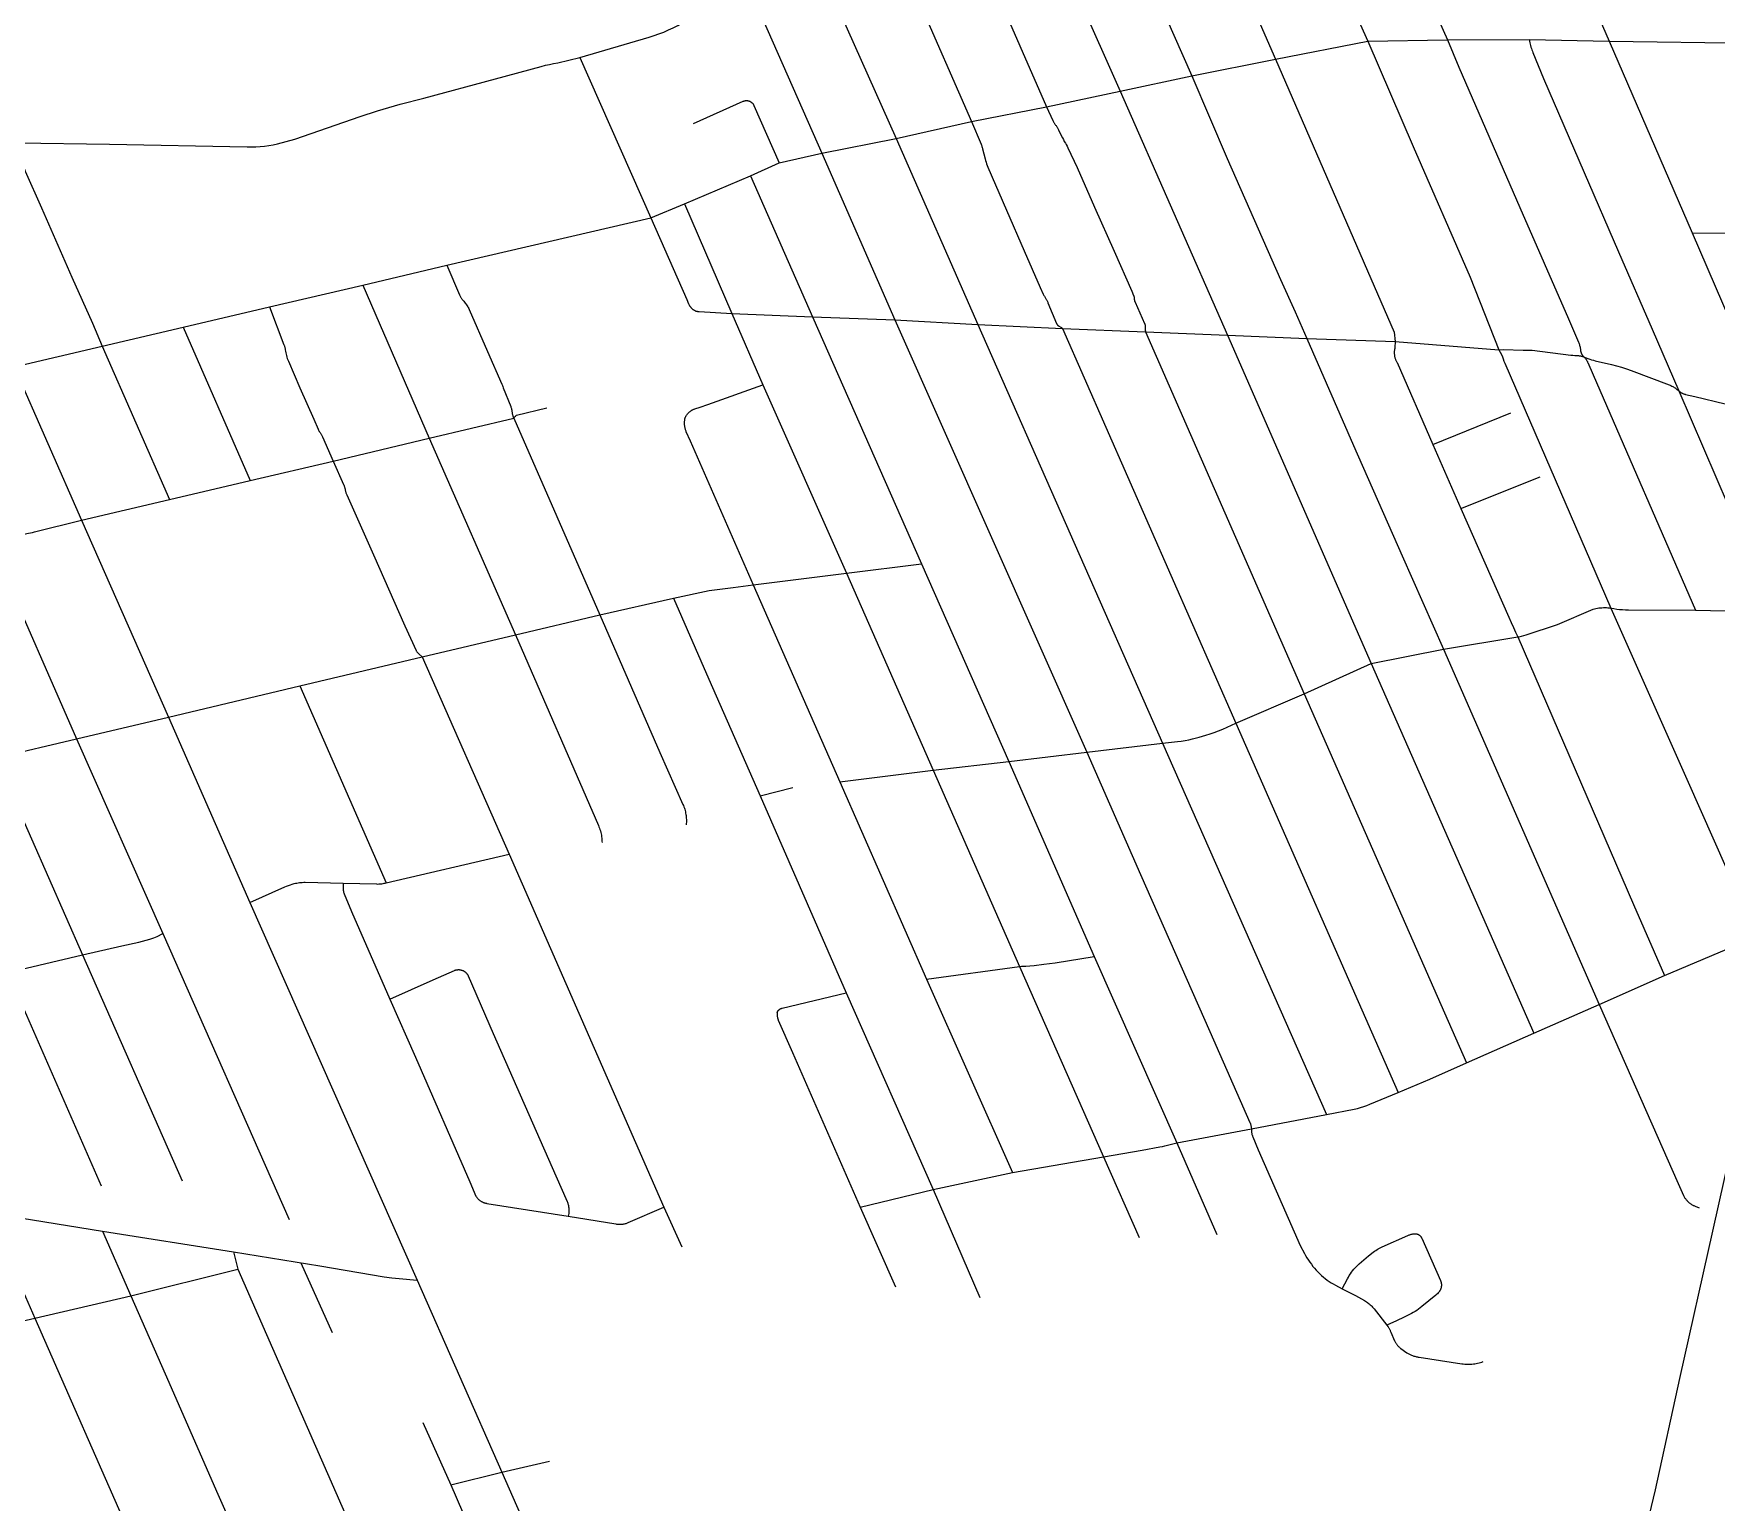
# Model space of a CAD drawing. Header units: inches. Extents: x 326453 to 344102, y 4677180 to 4689621.
# Drawn here: x 338218 to 340284, y 4686833 to 4688636 of the extents above; entities that cross this region are included whole.
import ezdxf

# ---------------------------------------------------------------- set-up
doc = ezdxf.new("R2010")
doc.units = ezdxf.units.IN
doc.header["$MEASUREMENT"] = 0
doc.layers.add('Street_Centreline', color=7, linetype='Continuous')

msp = doc.modelspace()

# ---------------------------------------------------------------- linework, layer by layer
at = {"layer": 'Street_Centreline'}
for p, q in [((339743.6732, 4688880.2232), (339855.8077, 4688627.1377)), ((339641.5124, 4688836.3164), (339742.535, 4688605.0669)), ((339143.8273, 4688806.6332), (339276.9207, 4688507.6395)), ((339256.4443, 4688786.646), (339369.4641, 4688528.4993)), ((339546.9247, 4688794.7147), (339639.7979, 4688584.359)), ((339466.5552, 4688758.5456), (339551.9565, 4688565.738)), ((340104.6091, 4688736.7417), (340152.0787, 4688627.0578)), ((339084.4035, 4688719.7603), (339185.7463, 4688489.681)), ((339937.6924, 4688664.0852), (339953.7427, 4688628.6455)), ((339742.535, 4688605.0669), (339855.8077, 4688627.1377)), ((339855.8077, 4688627.1377), (339953.7427, 4688628.6455)), ((339953.7427, 4688628.6455), (340054.2948, 4688628.8164)), ((340054.2948, 4688628.8164), (340152.0787, 4688627.0578)), ((340152.0787, 4688627.0578), (340253.9583, 4688391.5882)), ((340152.0787, 4688627.0578), (340527.0007, 4688621.9609)), ((338888.8139, 4688607.0514), (338975.8589, 4688410.2101)), ((339639.7979, 4688584.359), (339742.535, 4688605.0669)), ((339551.9565, 4688565.738), (339639.7979, 4688584.359)), ((339461.4631, 4688546.5087), (339551.9565, 4688565.738)), ((339551.9565, 4688565.738), (339683.7306, 4688265.9282)), ((339369.4641, 4688528.4993), (339461.4631, 4688546.5087)), ((339276.9207, 4688507.6395), (339369.4641, 4688528.4993)), ((339185.7463, 4688489.681), (339276.9207, 4688507.6395)), ((339276.9207, 4688507.6395), (339377.182, 4688279.0787)), ((339098.3418, 4688461.6347), (339133.4754, 4688477.7071)), ((339133.4754, 4688477.7071), (339185.7463, 4688489.681)), ((339185.7463, 4688489.681), (339275.5064, 4688284.85)), ((339017.0237, 4688427.2714), (339098.3418, 4688461.6347)), ((339098.3418, 4688461.6347), (339174.1654, 4688288.6809)), ((338975.8589, 4688410.2101), (339017.0237, 4688427.2714)), ((339017.0237, 4688427.2714), (339075.1982, 4688292.8152)), ((338725.2837, 4688351.9541), (338975.8589, 4688410.2101)), ((340253.9583, 4688391.5882), (340349.8522, 4688168.9977)), ((340253.9583, 4688391.5882), (340333.5893, 4688391.4041)), ((338622.216, 4688327.6272), (338725.2837, 4688351.9541)), ((338507.756, 4688300.6787), (338622.216, 4688327.6272)), ((338622.216, 4688327.6272), (338703.7793, 4688139.5576)), ((338401.7265, 4688276.0217), (338507.756, 4688300.6787)), ((339075.1982, 4688292.8152), (339113.2265, 4688204.9387)), ((339075.1982, 4688292.8152), (339174.1654, 4688288.6809)), ((338302.4866, 4688252.5087), (338401.7265, 4688276.0217)), ((338401.7265, 4688276.0217), (338484.0282, 4688087.6524)), ((339174.1654, 4688288.6809), (339307.9844, 4687985.3246)), ((339174.1654, 4688288.6809), (339275.5064, 4688284.85)), ((339275.5064, 4688284.85), (339510.9756, 4687754.0422)), ((339275.5064, 4688284.85), (339377.182, 4688279.0787)), ((339377.182, 4688279.0787), (339481.0788, 4688274.0941)), ((339377.182, 4688279.0787), (339603.8341, 4687765.3441)), ((339481.0788, 4688274.0941), (339583.2328, 4688269.9796)), ((339481.0788, 4688274.0941), (339693.8533, 4687789.6625)), ((339583.2328, 4688269.9796), (339777.6476, 4687826.0296)), ((339583.2328, 4688269.9796), (339683.7306, 4688265.9282)), ((338194.3544, 4688227.2676), (338302.4866, 4688252.5087)), ((338302.4866, 4688252.5087), (338385.1418, 4688064.2428)), ((339683.7306, 4688265.9282), (339781.2712, 4688262.0703)), ((339683.7306, 4688265.9282), (339860.2716, 4687863.0904)), ((339781.2712, 4688262.0703), (339889.7045, 4688258.321)), ((339889.7045, 4688258.321), (340016.9983, 4688248.2909)), ((338194.3544, 4688227.2676), (338276.9779, 4688039.0686)), ((339113.2265, 4688204.9387), (339215.9837, 4687973.8332)), ((340237.5954, 4688197.7182), (340354.3653, 4687926.3646)), ((339935.908, 4688132.0769), (340031.7126, 4688170.7852)), ((338703.7793, 4688139.5576), (338807.6046, 4688164.3054)), ((338807.6046, 4688164.3054), (338913.176, 4687922.9323)), ((338585.8885, 4688111.4922), (338703.7793, 4688139.5576)), ((338703.7793, 4688139.5576), (338809.7298, 4687898.4367)), ((339935.908, 4688132.0769), (339970.3192, 4688053.3558)), ((338484.0282, 4688087.6524), (338585.8885, 4688111.4922)), ((338385.1418, 4688064.2428), (338484.0282, 4688087.6524)), ((339970.3192, 4688053.3558), (340067.3673, 4688092.1493)), ((338276.9779, 4688039.0686), (338385.1418, 4688064.2428)), ((338276.9779, 4688039.0686), (338384.0184, 4687797.3028)), ((338165.3376, 4688011.6477), (338271.0664, 4687770.5948)), ((339215.9837, 4687973.8332), (339307.9844, 4687985.3246)), ((339307.9844, 4687985.3246), (339415.1532, 4687742.6424)), ((339101.3032, 4687959.6931), (339215.9837, 4687973.8332)), ((339101.3032, 4687959.6931), (339207.7766, 4687717.7416)), ((339215.9837, 4687973.8332), (339322.4535, 4687732.0613)), ((338913.176, 4687922.9323), (339003.8289, 4687943.365)), ((338809.7298, 4687898.4367), (338913.176, 4687922.9323)), ((340258.2235, 4687928.6745), (340313.8934, 4687927.4925)), ((338695.3568, 4687871.3568), (338809.7298, 4687898.4367)), ((339860.2716, 4687863.0904), (339948.6975, 4687880.6064)), ((339948.6975, 4687880.6064), (340040.2441, 4687895.6166)), ((339948.6975, 4687880.6064), (340140.0421, 4687444.5112)), ((338545.1724, 4687835.5935), (338695.3568, 4687871.3568)), ((338695.3568, 4687871.3568), (338801.951, 4687629.2076)), ((339777.6476, 4687826.0296), (339860.2716, 4687863.0904)), ((339860.2716, 4687863.0904), (340059.7379, 4687409.2256)), ((338384.0184, 4687797.3028), (338545.1724, 4687835.5935)), ((338545.1724, 4687835.5935), (338651.1214, 4687593.9043)), ((339693.8533, 4687789.6625), (339777.6476, 4687826.0296)), ((339777.6476, 4687826.0296), (339977.1539, 4687372.9383)), ((338271.0664, 4687770.5948), (338384.0184, 4687797.3028)), ((338384.0184, 4687797.3028), (338483.4888, 4687569.8325)), ((339693.8533, 4687789.6625), (339893.3279, 4687336.6603)), ((338171.8836, 4687747.1428), (338271.0664, 4687770.5948)), ((338271.0664, 4687770.5948), (338377.0648, 4687531.6098)), ((339415.1532, 4687742.6424), (339510.9756, 4687754.0422)), ((339510.9756, 4687754.0422), (339603.8341, 4687765.3441)), ((339603.8341, 4687765.3441), (339805.2101, 4687309.6734)), ((338171.8836, 4687747.1428), (338278.4399, 4687505.6539)), ((339207.7766, 4687717.7416), (339322.4535, 4687732.0613)), ((339322.4535, 4687732.0613), (339415.1532, 4687742.6424)), ((339322.4535, 4687732.0613), (339428.5032, 4687491.3083)), ((339415.1532, 4687742.6424), (339520.2107, 4687503.545)), ((339109.9417, 4687700.5852), (339150.2911, 4687710.8517)), ((339207.7766, 4687717.7416), (339314.4348, 4687475.6364)), ((339109.9417, 4687700.5852), (339215.7333, 4687458.8608)), ((338651.1214, 4687593.9043), (338801.951, 4687629.2076)), ((338801.951, 4687629.2076), (338991.9826, 4687195.5731)), ((338483.4888, 4687569.8325), (338688.8885, 4687106.1669)), ((338377.0648, 4687531.6098), (338532.1093, 4687180.4732)), ((338186.4556, 4687483.5912), (338278.4399, 4687505.6539)), ((338278.4399, 4687505.6539), (338400.6368, 4687227.8763)), ((340220.0451, 4687479.93), (340325.7858, 4687524.8186)), ((338186.4556, 4687483.5912), (338301.1152, 4687221.89)), ((339314.4348, 4687475.6364), (339428.5032, 4687491.3083)), ((339428.5032, 4687491.3083), (339531.3349, 4687257.7048)), ((339520.2107, 4687503.545), (339621.4111, 4687274.5545)), ((339314.4348, 4687475.6364), (339419.6576, 4687238.1304)), ((340140.0421, 4687444.5112), (340220.0451, 4687479.93)), ((339215.7333, 4687458.8608), (339322.3268, 4687217.58)), ((340059.7379, 4687409.2256), (340140.0421, 4687444.5112)), ((339977.1539, 4687372.9383), (340059.7379, 4687409.2256)), ((339713.0432, 4687291.9874), (339805.2101, 4687309.6734)), ((339621.4111, 4687274.5545), (339713.0432, 4687291.9874)), ((339419.6576, 4687238.1304), (339531.3349, 4687257.7048)), ((339531.3349, 4687257.7048), (339575.1679, 4687158.6115)), ((339621.4111, 4687274.5545), (339670.4532, 4687162.1932)), ((339322.3268, 4687217.58), (339419.6576, 4687238.1304)), ((339232.8878, 4687195.6802), (339322.3268, 4687217.58)), ((339322.3268, 4687217.58), (339379.5673, 4687085.0033)), ((338991.9826, 4687195.5731), (339013.7584, 4687147.0548)), ((339232.8878, 4687195.6802), (339276.2532, 4687097.7653)), ((338162.8343, 4687188.7968), (338219.936, 4687059.3908)), ((338162.8343, 4687188.7968), (338302.9533, 4687166.3936)), ((338302.9533, 4687166.3936), (338337.5012, 4687086.7692)), ((338302.9533, 4687166.3936), (338463.5248, 4687141.1015)), ((338463.5248, 4687141.1015), (338468.7401, 4687119.5551)), ((338337.5012, 4687086.7692), (338468.7401, 4687119.5551)), ((338468.7401, 4687119.5551), (338729.9136, 4686526.0936)), ((338546.1791, 4687127.4714), (338584.6139, 4687041.776)), ((338688.8885, 4687106.1669), (338792.9829, 4686870.4004)), ((338219.936, 4687059.3908), (338337.5012, 4687086.7692)), ((337934.8561, 4686993.5561), (338219.936, 4687059.3908)), ((338219.936, 4687059.3908), (338349.816, 4686763.8728)), ((338696.1844, 4686931.3784), (338730.1986, 4686854.769)), ((338730.1986, 4686854.769), (338792.9829, 4686870.4004)), ((338792.9829, 4686870.4004), (338851.4386, 4686883.8308)), ((338792.9829, 4686870.4004), (338923.4576, 4686574.4028)), ((338730.1986, 4686854.769), (338764.622, 4686776.1098))]:
    msp.add_line(p, q, dxfattribs=at)
for points in [[(338888.8139, 4688607.0514), (338973.7644, 4688631.9156), (338979.8275, 4688633.8012), (338985.8226, 4688635.8929), (338991.7427, 4688638.1884), (338997.5808, 4688640.6849), (339003.3302, 4688643.3796), (339008.9841, 4688646.2692), (339014.5359, 4688649.3505), (339019.9791, 4688652.6197), (339025.3074, 4688656.0731), (339030.5144, 4688659.7066), (339035.5943, 4688663.5161), (339040.5409, 4688667.497), (339045.3485, 4688671.6446), (339050.0116, 4688675.9542), (339054.5246, 4688680.4207), (339058.8822, 4688685.0389), (339063.0794, 4688689.8033), (339067.1113, 4688694.7085), (339070.9731, 4688699.7486), (339084.4035, 4688719.7602)], [(339393.0564, 4688703.187), (339428.9712, 4688621.3039), (339461.4631, 4688546.5087)], [(339855.8077, 4688627.1377), (339911.6735, 4688497.841), (339981.4093, 4688337.4784), (340016.9983, 4688248.2909)], [(339953.7427, 4688628.6455), (339967.5069, 4688594.9981), (340042.7207, 4688422.8719), (340102.412, 4688286.1351), (340114.5745, 4688257.66), (340114.9876, 4688256.6445), (340115.3653, 4688255.6152), (340115.7071, 4688254.5735), (340116.0126, 4688253.5206), (340116.2814, 4688252.4577), (340116.5133, 4688251.3862), (340116.7079, 4688250.3073), (340116.865, 4688249.2223), (340116.9844, 4688248.1324), (340117.0401, 4688247.6252), (340117.1134, 4688247.1202), (340117.2042, 4688246.6181), (340117.3125, 4688246.1195), (340117.4382, 4688245.6249), (340117.581, 4688245.135), (340117.7408, 4688244.6504), (340117.9174, 4688244.1717), (340118.1106, 4688243.6994), (340118.3202, 4688243.2341), (340118.5459, 4688242.7765), (340118.7873, 4688242.3269), (340119.0444, 4688241.8861), (340119.3166, 4688241.4545), (340119.6037, 4688241.0327), (340119.9054, 4688240.6211), (340120.2212, 4688240.2203), (340120.5508, 4688239.8308), (340120.8938, 4688239.453)], [(340054.2948, 4688628.8164), (340054.5869, 4688626.8237), (340054.8832, 4688625.0238), (340055.2427, 4688623.2355), (340055.6649, 4688621.461), (340056.1494, 4688619.7024), (340056.6955, 4688617.9619), (340057.3025, 4688616.2418), (340057.9697, 4688614.5441), (340058.6962, 4688612.871), (340071.7222, 4688581.3224), (340121.5546, 4688465.937), (340163.5815, 4688368.2994), (340204.8103, 4688273.5248), (340237.5954, 4688197.7182)], [(338198.8839, 4688502.0654), (338311.2578, 4688500.5611), (338480.591, 4688497.1349), (338485.8953, 4688497.1208), (338491.1968, 4688497.2932), (338496.4889, 4688497.6519), (338501.7652, 4688498.1964), (338507.019, 4688498.926), (338512.244, 4688499.8399), (338517.4336, 4688500.9369), (338538.9108, 4688506.8273), (338619.1887, 4688534.4202), (338640.1786, 4688541.2686), (338654.1766, 4688545.5838), (338668.3081, 4688549.4392), (338697.1977, 4688556.8497), (338785.1973, 4688580.7915), (338841.401, 4688596.0634), (338846.4337, 4688597.3467), (338851.504, 4688598.4719), (338856.6071, 4688599.4379), (338861.7378, 4688600.2437), (338888.8139, 4688607.0514)], [(339742.535, 4688605.0669), (339888.2322, 4688269.8548), (339889.7045, 4688258.321)], [(339639.7979, 4688584.359), (339683.5081, 4688483.0406), (339748.9399, 4688334.3381), (339766.636, 4688294.8405), (339781.2712, 4688262.0703)], [(339028.2382, 4688526.0499), (339089.3521, 4688553.2157), (339089.6721, 4688553.3464), (339089.9965, 4688553.4659), (339090.3249, 4688553.5741), (339090.6568, 4688553.6709), (339090.9919, 4688553.7561), (339091.3297, 4688553.8296), (339091.6698, 4688553.8914), (339092.0119, 4688553.9414), (339092.3555, 4688553.9794), (339092.7003, 4688554.0055), (339093.0457, 4688554.0197), (339093.3914, 4688554.0219), (339093.737, 4688554.0121), (339094.082, 4688553.9903), (339094.4261, 4688553.9566), (339094.7688, 4688553.911), (339095.1097, 4688553.8535), (339095.4485, 4688553.7843), (339095.7846, 4688553.7033), (339096.1177, 4688553.6108), (339096.4474, 4688553.5067), (339096.7733, 4688553.3913), (339097.095, 4688553.2647), (339097.4121, 4688553.127), (339097.7242, 4688552.9784), (339098.031, 4688552.819), (339098.3321, 4688552.6491), (339098.6272, 4688552.4689), (339098.9158, 4688552.2786), (339099.1976, 4688552.0784), (339099.4724, 4688551.8685), (339099.7397, 4688551.6492), (339099.9992, 4688551.4208), (339100.2507, 4688551.1836), (339100.4937, 4688550.9377), (339100.7282, 4688550.6836), (339100.9536, 4688550.4215), (339101.1699, 4688550.1518), (339101.3767, 4688549.8747), (339101.5737, 4688549.5907), (339101.7608, 4688549.2999), (339101.9377, 4688549.0029), (339102.1042, 4688548.6999), (339102.2601, 4688548.3913), (339102.4052, 4688548.0775), (339133.4754, 4688477.7071)], [(339461.4631, 4688546.5087), (339469.2981, 4688529.528), (339469.6576, 4688528.7799), (339470.0402, 4688528.0433), (339470.4457, 4688527.3191), (339470.8735, 4688526.6079), (339471.3234, 4688525.9104), (339471.7948, 4688525.2272), (339472.2873, 4688524.5592), (339472.8004, 4688523.9068), (339473.3062, 4688523.2614), (339473.7892, 4688522.5988), (339474.2489, 4688521.9197), (339474.6846, 4688521.2251), (339475.096, 4688520.5158), (339475.4824, 4688519.7926), (339475.8434, 4688519.0563), (339476.1785, 4688518.308), (339476.4874, 4688517.5484), (339481.1127, 4688508.281), (339482.2377, 4688506.1208), (339483.4364, 4688504.0005), (339484.7074, 4688501.9227), (339485.8488, 4688500.056), (339486.9246, 4688498.1507), (339487.9335, 4688496.2092), (339499.1788, 4688471.8814), (339520.6746, 4688423.3613), (339544.5765, 4688369.1885), (339566.1661, 4688319.9188), (339568.4833, 4688314.7031), (339568.6087, 4688314.4078), (339568.7242, 4688314.1084), (339568.8296, 4688313.8054), (339568.9249, 4688313.499), (339569.01, 4688313.1897), (339569.0847, 4688312.8776), (339569.149, 4688312.5633), (339569.2028, 4688312.247), (339569.2461, 4688311.9291), (339569.2787, 4688311.6099), (339569.3008, 4688311.2898), (339569.3121, 4688310.9691), (339569.3128, 4688310.6483), (339569.3133, 4688310.3897), (339569.3224, 4688310.1312), (339569.3401, 4688309.8731), (339569.3663, 4688309.6158), (339569.401, 4688309.3595), (339569.4441, 4688309.1045), (339569.4957, 4688308.8511), (339569.5556, 4688308.5995), (339569.6239, 4688308.35), (339569.7004, 4688308.1029), (339569.785, 4688307.8585), (339569.8776, 4688307.6171), (339569.9782, 4688307.3788), (339570.0867, 4688307.144), (339570.2028, 4688306.9129), (339570.3266, 4688306.6858), (339581.941, 4688280.6073), (339582.0348, 4688280.3868), (339582.1211, 4688280.1632), (339582.1998, 4688279.9369), (339582.2709, 4688279.7081), (339582.3342, 4688279.477), (339582.3897, 4688279.2439), (339582.4373, 4688279.009), (339582.4769, 4688278.7727), (339582.5086, 4688278.5352), (339582.5323, 4688278.2968), (339582.5479, 4688278.0577), (339582.5555, 4688277.8182), (339582.5549, 4688277.5786), (339582.6978, 4688273.905), (339582.7342, 4688273.2447), (339582.7917, 4688272.586), (339582.8705, 4688271.9294), (339582.9703, 4688271.2757), (339583.0911, 4688270.6255), (339583.2328, 4688269.9796)], [(339369.4641, 4688528.4993), (339381.3232, 4688500.3873), (339381.6974, 4688499.4561), (339382.0395, 4688498.5127), (339382.3491, 4688497.5581), (339382.6258, 4688496.5934), (339382.8694, 4688495.6198), (339383.0794, 4688494.6385), (339386.2021, 4688482.3804), (339386.7552, 4688480.3334), (339387.3674, 4688478.3032), (339388.0381, 4688476.2916), (339388.7668, 4688474.3002), (339389.5528, 4688472.3308), (339412.3423, 4688419.4427), (339434.147, 4688369.5849), (339453.9722, 4688324.7531), (339457.6472, 4688316.4824), (339458.0475, 4688315.6202), (339458.4762, 4688314.7717), (339458.9328, 4688313.9379), (339459.4168, 4688313.1197), (339459.9276, 4688312.318), (339460.4648, 4688311.5336), (339460.9083, 4688310.8851), (339461.3295, 4688310.2218), (339461.7276, 4688309.5444), (339462.1024, 4688308.8539), (339462.4533, 4688308.1509), (339462.7799, 4688307.4363), (339463.0819, 4688306.7109), (339463.3589, 4688305.9756), (339473.8767, 4688280.4382), (339473.959, 4688280.2478), (339474.0477, 4688280.0603), (339474.1427, 4688279.8759), (339474.244, 4688279.6949), (339474.3514, 4688279.5174), (339474.4647, 4688279.3437), (339474.584, 4688279.174), (339474.7089, 4688279.0084), (339474.8394, 4688278.8472), (339474.9753, 4688278.6905), (339475.1165, 4688278.5385), (339475.2628, 4688278.3915), (339475.4141, 4688278.2495), (339475.57, 4688278.1127), (339475.7306, 4688277.9814), (339475.8955, 4688277.8556), (339476.0646, 4688277.7355), (339476.2377, 4688277.6212), (339479.2839, 4688275.9463), (339479.4175, 4688275.8697), (339479.5483, 4688275.7885), (339479.6762, 4688275.7028), (339479.8011, 4688275.6126), (339479.9226, 4688275.5181), (339480.0408, 4688275.4194), (339480.1555, 4688275.3166), (339480.2664, 4688275.2099), (339480.3736, 4688275.0993), (339480.4768, 4688274.985), (339480.5759, 4688274.8672), (339480.6709, 4688274.746), (339480.7615, 4688274.6215), (339480.8477, 4688274.4939), (339480.9294, 4688274.3634), (339481.0064, 4688274.2301), (339481.0788, 4688274.0941)], [(338198.8839, 4688502.0654), (338198.8839, 4688497.7355), (338198.8336, 4688497.152), (338198.8023, 4688496.5671), (338198.7903, 4688495.9815), (338198.7974, 4688495.3959), (338198.8236, 4688494.8108), (338198.869, 4688494.2268), (338198.9335, 4688493.6447), (338199.017, 4688493.065), (338199.1194, 4688492.4883), (338199.2406, 4688491.9152), (338199.3805, 4688491.3465), (338199.5389, 4688490.7826), (338201.4043, 4688484.8715), (338203.451, 4688479.0207), (338205.677, 4688473.2357), (338208.0803, 4688467.5221), (338227.9283, 4688422.2986), (338265.3588, 4688337.4394), (338290.4031, 4688280.6525), (338302.4866, 4688252.5087)], [(338975.8589, 4688410.2101), (339020.02, 4688309.8466), (339022.3019, 4688304.4873), (339022.5163, 4688303.9908), (339022.7473, 4688303.5018), (339022.9948, 4688303.0209), (339023.2584, 4688302.5486), (339023.5379, 4688302.0856), (339023.8329, 4688301.6323), (339024.1431, 4688301.1892), (339024.4681, 4688300.7569), (339024.8076, 4688300.3359), (339025.1611, 4688299.9266), (339025.5283, 4688299.5295), (339025.9088, 4688299.1451), (339026.302, 4688298.7738), (339026.7076, 4688298.4161), (339027.1251, 4688298.0723), (339027.554, 4688297.7428), (339027.9939, 4688297.428), (339028.4441, 4688297.1284), (339028.9042, 4688296.8441), (339029.3737, 4688296.5756), (339029.852, 4688296.3232), (339030.1818, 4688296.1632), (339030.5169, 4688296.0145), (339030.8568, 4688295.8772), (339031.2012, 4688295.7516), (339031.5496, 4688295.6377), (339031.9018, 4688295.5357), (339032.2571, 4688295.4458), (339032.6153, 4688295.3679), (339032.976, 4688295.3023), (339033.3387, 4688295.2489), (339033.703, 4688295.2079), (339034.0684, 4688295.1793), (339034.4346, 4688295.1631), (339034.8012, 4688295.1593), (339035.1677, 4688295.168), (339075.1982, 4688292.8152)], [(338725.2837, 4688351.9541), (338741.0475, 4688315.4458), (338741.3861, 4688314.6975), (338741.7506, 4688313.9614), (338742.1403, 4688313.2384), (338742.555, 4688312.5294), (338742.994, 4688311.8352), (338743.4569, 4688311.1567), (338743.943, 4688310.4947), (338744.4518, 4688309.8499), (338744.9828, 4688309.2232), (338745.5351, 4688308.6154), (338746.4375, 4688307.6219), (338747.3043, 4688306.5974), (338748.1346, 4688305.543), (338748.9274, 4688304.4601), (338749.6816, 4688303.3501), (338750.3963, 4688302.2141), (338751.0706, 4688301.0538), (338751.7037, 4688299.8705), (338752.2949, 4688298.6656), (338752.8433, 4688297.4408), (338775.5284, 4688246.1393), (338793.0114, 4688206.0692), (338793.6624, 4688204.5036), (338794.2586, 4688202.9164), (338794.7993, 4688201.3094), (338803.8372, 4688178.4498), (338804.148, 4688177.6212), (338804.4295, 4688176.7821), (338804.6811, 4688175.9337), (338804.9028, 4688175.0769), (338805.0941, 4688174.2128), (338805.2548, 4688173.3425), (338805.3847, 4688172.4671), (338805.4837, 4688171.5877), (338805.561, 4688170.8984), (338805.6619, 4688170.2122), (338805.7863, 4688169.5298), (338805.9341, 4688168.8521), (338806.105, 4688168.1799), (338806.299, 4688167.5139), (338806.5157, 4688166.855), (338806.7549, 4688166.204), (338807.0163, 4688165.5615), (338807.2997, 4688164.9284), (338807.6046, 4688164.3054)], [(338507.756, 4688300.6787), (338525.4242, 4688254.3812), (338525.7364, 4688253.6202), (338526.0217, 4688252.8487), (338526.2798, 4688252.0677), (338526.5103, 4688251.2781), (338526.713, 4688250.4809), (338526.8875, 4688249.6771), (338527.0338, 4688248.8676), (338527.1515, 4688248.0535), (338527.411, 4688246.2575), (338527.733, 4688244.4716), (338528.1169, 4688242.698), (338528.5624, 4688240.9388), (338529.069, 4688239.1963), (338529.6359, 4688237.4724), (338530.2626, 4688235.7694), (338530.9482, 4688234.0892), (338545.0127, 4688201.2701), (338562.1704, 4688163.0513), (338567.4567, 4688150.7193), (338567.6636, 4688150.2434), (338567.8863, 4688149.7747), (338568.1245, 4688149.3137), (338568.3781, 4688148.8609), (338568.6467, 4688148.4169), (338568.9301, 4688147.9822), (338569.2278, 4688147.5572), (338569.5396, 4688147.1424), (338570.0378, 4688146.481), (338570.5149, 4688145.8042), (338570.9704, 4688145.1126), (338571.4038, 4688144.407), (338571.8148, 4688143.6881), (338572.2028, 4688142.9566), (338572.5675, 4688142.2132), (338572.9086, 4688141.4586), (338585.8885, 4688111.4922)], [(339781.2712, 4688262.0703), (339838.592, 4688130.8335), (339898.1096, 4687995.3687), (339948.6975, 4687880.6064)], [(339889.7045, 4688258.321), (339889.3324, 4688251.0726), (339889.1217, 4688250.2921), (339888.9381, 4688249.5048), (339888.7818, 4688248.7116), (339888.653, 4688247.9135), (339888.5517, 4688247.1114), (339888.4782, 4688246.3063), (339888.4326, 4688245.4991), (339888.4148, 4688244.6909), (339888.425, 4688243.8825), (339888.463, 4688243.0749), (339888.5289, 4688242.2692), (339888.6226, 4688241.4662), (339888.7439, 4688240.6669), (339888.8927, 4688239.8722), (339889.0689, 4688239.0832), (339889.2722, 4688238.3008), (339889.5024, 4688237.5258), (339889.7592, 4688236.7592), (339890.0423, 4688236.0019), (339890.3514, 4688235.2549), (339890.686, 4688234.519), (339891.0459, 4688233.7951), (339891.4306, 4688233.084), (339891.8395, 4688232.3866), (339935.908, 4688132.0769)], [(340016.9983, 4688248.2909), (340022.726, 4688248.6663), (340046.5367, 4688247.8583), (340057.5511, 4688247.8583), (340105.3084, 4688241.6139), (340107.768, 4688241.3435), (340110.2356, 4688241.1587), (340112.708, 4688241.0597), (340113.5456, 4688241.0264), (340114.3816, 4688240.9645), (340115.2149, 4688240.8739), (340116.0447, 4688240.7549), (340116.8698, 4688240.6076), (340117.6895, 4688240.4321), (340118.5027, 4688240.2286), (340119.3084, 4688239.9974), (340120.1058, 4688239.7388), (340120.8938, 4688239.453)], [(340016.9983, 4688248.2909), (340020.2662, 4688242.41), (340021.0984, 4688239.68), (340022.0118, 4688236.9762), (340023.0054, 4688234.3008), (340024.0785, 4688231.6562), (340154.3559, 4687931.1213)], [(340120.8938, 4688239.453), (340121.3652, 4688239.0502), (340121.8223, 4688238.6313), (340122.2646, 4688238.1969), (340122.6917, 4688237.7473), (340123.1029, 4688237.2833), (340123.4978, 4688236.8053), (340123.8758, 4688236.3139), (340124.2367, 4688235.8097), (340124.5798, 4688235.2933), (340124.9049, 4688234.7653), (340125.2115, 4688234.2264), (340125.4992, 4688233.6771), (340125.7677, 4688233.1183), (340126.0167, 4688232.5505), (340132.4005, 4688217.2784), (340258.2235, 4687928.6745)], [(340120.8938, 4688239.453), (340126.1243, 4688237.4718), (340128.3595, 4688236.6756), (340130.6204, 4688235.9556), (340132.9043, 4688235.3125), (340135.2088, 4688234.7471), (340154.9676, 4688230.1304), (340161.1707, 4688228.5654), (340167.3149, 4688226.783), (340173.3925, 4688224.7855), (340179.3961, 4688222.5753), (340225.9778, 4688205.011), (340227.052, 4688204.5965), (340228.1111, 4688204.1446), (340229.1538, 4688203.656), (340230.1787, 4688203.1313), (340231.1847, 4688202.5711), (340232.1704, 4688201.9761), (340233.1348, 4688201.3469), (340234.0766, 4688200.6845), (340234.9947, 4688199.9895), (340235.8879, 4688199.2628), (340236.7552, 4688198.5054), (340237.5954, 4688197.7182)], [(339017.3564, 4688162.4651), (339017.5366, 4688163.0874), (339017.7378, 4688163.7032), (339017.9597, 4688164.3118), (339018.2022, 4688164.9125), (339018.4649, 4688165.5047), (339018.7476, 4688166.0876), (339019.0499, 4688166.6606), (339019.3714, 4688167.223), (339019.7119, 4688167.7742), (339020.0708, 4688168.3135), (339020.4479, 4688168.8403), (339020.8426, 4688169.354), (339021.2545, 4688169.854), (339021.6831, 4688170.3397), (339022.128, 4688170.8106), (339022.5886, 4688171.2662), (339023.0644, 4688171.7059), (339023.5549, 4688172.1291), (339024.0594, 4688172.5355), (339024.5774, 4688172.9245), (339025.1083, 4688173.2957), (339025.6516, 4688173.6487), (339026.2064, 4688173.9831), (339026.7723, 4688174.2984), (339027.3486, 4688174.5944), (339027.9346, 4688174.8706), (339028.5297, 4688175.1268), (339029.133, 4688175.3626), (339029.7441, 4688175.5778), (339036.3016, 4688177.7632), (339045.8052, 4688181.1275), (339113.2265, 4688204.9387)], [(340237.5954, 4688197.7182), (340238.1153, 4688197.2728), (340238.6506, 4688196.8459), (340239.2005, 4688196.4381), (340239.7644, 4688196.0499), (340240.3416, 4688195.6817), (340240.9314, 4688195.3341), (340241.533, 4688195.0073), (340242.1457, 4688194.702), (340242.7688, 4688194.4183), (340243.4015, 4688194.1567), (340244.0429, 4688193.9175), (340244.6924, 4688193.7009), (340245.3491, 4688193.5074), (340246.0122, 4688193.337), (340257.2518, 4688190.6585), (340331.8771, 4688172.7462), (340349.8522, 4688168.9977)], [(338807.6046, 4688164.3054), (338808.6887, 4688165.7148), (338809.8197, 4688166.8454), (338810.9507, 4688167.9769), (338848.0836, 4688176.9205)], [(339017.3564, 4688162.4651), (339017.2098, 4688161.6526), (339017.0909, 4688160.8357), (339016.9999, 4688160.0152), (339016.9367, 4688159.192), (339016.9016, 4688158.3672), (339016.8946, 4688157.5417), (339016.9157, 4688156.7164), (339016.9647, 4688155.8923), (339017.0418, 4688155.0703), (339017.1468, 4688154.2514), (339017.2795, 4688153.4366), (339017.4399, 4688152.6268), (339017.6277, 4688151.8229), (339017.8428, 4688151.0258), (339018.0848, 4688150.2365), (339018.3535, 4688149.4559), (339018.6486, 4688148.6849), (339018.9697, 4688147.9244), (339024.0117, 4688136.5283), (339072.7726, 4688024.9211), (339101.3032, 4687959.6931)], [(338585.8885, 4688111.4922), (338598.7746, 4688082.6322), (338599.0669, 4688082.0033), (338599.3376, 4688081.3649), (338599.5865, 4688080.7176), (338599.8134, 4688080.0623), (338600.0178, 4688079.3997), (338600.1997, 4688078.7305), (338600.3588, 4688078.0555), (338600.4949, 4688077.3756), (338600.6078, 4688076.6913), (338600.7484, 4688075.8405), (338600.9181, 4688074.9951), (338601.1168, 4688074.1559), (338601.3442, 4688073.3241), (338601.6, 4688072.5006), (338601.8839, 4688071.6863), (338602.1956, 4688070.8823), (338602.5348, 4688070.0894), (338635.5439, 4687996.444), (338673.8153, 4687909.257), (338687.7123, 4687879.1439), (338688.0372, 4687878.6133), (338688.3798, 4687878.0941), (338688.74, 4687877.5868), (338689.1171, 4687877.092), (338689.5109, 4687876.6104), (338689.9208, 4687876.1424), (338690.3464, 4687875.6886), (338690.7871, 4687875.2495), (338691.2425, 4687874.8257), (338691.7121, 4687874.4175), (338695.3568, 4687871.3568)], [(339970.3192, 4688053.3558), (340029.143, 4687919.8179), (340031.8069, 4687913.5347), (340034.6245, 4687907.3189), (340037.3592, 4687901.4317), (340040.2441, 4687895.6166)], [(338165.3376, 4688011.6477), (338167.3919, 4688011.799), (338169.4402, 4688012.0177), (338170.2062, 4688012.1246), (338170.9684, 4688012.2557), (338171.7261, 4688012.4108), (338172.4786, 4688012.5899), (338173.2249, 4688012.7927), (338173.9645, 4688013.019), (338174.6966, 4688013.2687), (338189.4013, 4688017.7103), (338194.9887, 4688019.3045), (338200.6225, 4688020.726), (338206.2973, 4688021.9734), (338212.0079, 4688023.0456), (338214.462, 4688023.5111), (338216.8986, 4688024.0611), (338219.3147, 4688024.695), (338276.9779, 4688039.0686)], [(339003.8289, 4687943.365), (339047.431, 4687952.6957), (339077.0312, 4687956.3009), (339101.3032, 4687959.6931)], [(339003.8289, 4687943.365), (339047.1664, 4687843.8388), (339109.9417, 4687700.5852)], [(338913.176, 4687922.9323), (338986.9102, 4687753.6245), (339015.2869, 4687690.1317), (339015.9157, 4687688.66), (339016.4957, 4687687.1685), (339017.0262, 4687685.6586), (339017.5067, 4687684.1321), (339017.9367, 4687682.5905), (339018.3156, 4687681.0357), (339018.643, 4687679.4692), (339018.9187, 4687677.8927), (339019.1423, 4687676.3081), (339019.3135, 4687674.7169), (339019.4323, 4687673.1209), (339019.4983, 4687671.5219), (339019.5117, 4687669.9216), (339019.4723, 4687668.3218), (339019.3802, 4687666.7241), (339019.2355, 4687665.1303)], [(340040.2441, 4687895.6166), (340041.7727, 4687895.9697), (340044.6387, 4687896.6798), (340047.4808, 4687897.4805), (340050.296, 4687898.3711), (340088.8059, 4687911.0753), (340132.4021, 4687929.7607), (340134.1909, 4687930.2152), (340135.9941, 4687930.6087), (340137.8097, 4687930.9407), (340139.6355, 4687931.2109), (340141.4694, 4687931.4188), (340143.3094, 4687931.5642), (340145.1532, 4687931.6471), (340146.9988, 4687931.6672), (340148.844, 4687931.6246), (340150.6866, 4687931.5193), (340152.5247, 4687931.3515), (340154.3559, 4687931.1213)], [(340154.3559, 4687931.1213), (340157.9033, 4687930.4649), (340161.4703, 4687929.9249), (340165.053, 4687929.5016), (340168.6476, 4687929.1957), (340172.2503, 4687929.0074), (340175.8572, 4687928.937), (340258.2235, 4687928.6745)], [(340154.3559, 4687931.1213), (340249.2829, 4687717.3006), (340311.3195, 4687577.0146), (340313.5524, 4687571.4959), (340315.6123, 4687565.9103), (340317.497, 4687560.2632), (340319.2048, 4687554.5601), (340320.7339, 4687548.8065), (340322.083, 4687543.0081), (340325.7858, 4687524.8186)], [(338809.7298, 4687898.4367), (338911.5088, 4687664.3319), (338912.2019, 4687662.6614), (338912.8384, 4687660.9686), (338913.4177, 4687659.2553), (338913.9391, 4687657.5235), (338914.4019, 4687655.7751), (338914.8057, 4687654.0122), (338915.1501, 4687652.2367), (338915.4345, 4687650.4506), (338915.6587, 4687648.656), (338915.8225, 4687646.8549), (338915.9256, 4687645.0492), (338915.968, 4687643.2412)], [(340040.2441, 4687895.6166), (340110.4374, 4687732.8468), (340182.1276, 4687567.2066), (340220.0451, 4687479.93)], [(339603.8341, 4687765.3441), (339622.2303, 4687767.2565), (339626.9249, 4687767.8294), (339631.596, 4687768.5696), (339636.2377, 4687769.4762), (339640.844, 4687770.5479), (339648.9706, 4687772.6805), (339657.0519, 4687774.9786), (339662.3312, 4687776.6296), (339667.5555, 4687778.4471), (339672.7196, 4687780.4292), (339677.8183, 4687782.574), (339693.8533, 4687789.6625)], [(339510.9756, 4687754.0422), (339576.8398, 4687604.1631), (339662.0882, 4687411.3086), (339711.2634, 4687299.542), (339711.5383, 4687298.8879), (339711.7912, 4687298.225), (339712.022, 4687297.5541), (339712.2303, 4687296.8758), (339712.4159, 4687296.191), (339712.5786, 4687295.5004), (339712.7182, 4687294.8048), (339712.8346, 4687294.1049), (339712.9276, 4687293.4015), (339712.9972, 4687292.6954), (339713.0432, 4687291.9874)], [(338483.4888, 4687569.8325), (338526.465, 4687588.8019), (338528.7455, 4687589.7627), (338531.0558, 4687590.6493), (338533.3936, 4687591.4608), (338535.7563, 4687592.1963), (338538.1416, 4687592.8552), (338539.7741, 4687593.2493), (338541.4187, 4687593.5892), (338543.0737, 4687593.8747), (338544.7372, 4687594.1054), (338546.4073, 4687594.2812), (338548.0824, 4687594.4016), (338549.7605, 4687594.4668), (338551.4399, 4687594.4765), (338598.353, 4687593.2614)], [(338598.3531, 4687593.2614), (338598.2745, 4687586.118), (338598.2961, 4687585.5639), (338598.3363, 4687585.0109), (338598.3952, 4687584.4595), (338598.4726, 4687583.9105), (338598.5685, 4687583.3643), (338598.6828, 4687582.8217), (338598.8153, 4687582.2833), (338598.9659, 4687581.7496), (338599.1344, 4687581.2213), (338599.3206, 4687580.699), (338599.5243, 4687580.1833), (338608.5319, 4687558.4583), (338655.466, 4687451.1203)], [(338598.3531, 4687593.2614), (338639.2366, 4687592.4099), (338640.5722, 4687592.4038), (338641.9073, 4687592.4409), (338643.2405, 4687592.5213), (338644.5704, 4687592.6449), (338645.8955, 4687592.8115), (338647.2146, 4687593.021), (338648.5261, 4687593.2731), (338649.8289, 4687593.5677), (338651.1213, 4687593.9043)], [(338278.4399, 4687505.6539), (338326.3688, 4687516.3092), (338347.2757, 4687520.954), (338351.9293, 4687522.0689), (338356.5433, 4687523.3382), (338361.1123, 4687524.7605), (338365.6315, 4687526.3342), (338370.0957, 4687528.0577), (338377.0648, 4687531.6098)], [(338655.466, 4687451.1203), (338708.6951, 4687474.7193), (338734.9411, 4687486.2953), (338735.3558, 4687486.4592), (338735.776, 4687486.6087), (338736.201, 4687486.7436), (338736.6305, 4687486.8637), (338737.0638, 4687486.9689), (338737.5006, 4687487.059), (338737.9401, 4687487.1341), (338738.3821, 4687487.1939), (338738.8258, 4687487.2384), (338739.2708, 4687487.2675), (338739.7165, 4687487.2813), (338740.1624, 4687487.2797), (338740.608, 4687487.2627), (338741.0528, 4687487.2303), (338741.4962, 4687487.1825), (338741.9376, 4687487.1195), (338742.3767, 4687487.0412), (338742.8127, 4687486.9479), (338743.2453, 4687486.8395), (338743.6739, 4687486.7163), (338744.0979, 4687486.5783), (338744.517, 4687486.4258), (338744.9305, 4687486.2589), (338745.338, 4687486.0778), (338745.739, 4687485.8828), (338746.1331, 4687485.674), (338746.5197, 4687485.4517), (338746.8984, 4687485.2162), (338747.2687, 4687484.9678), (338747.6302, 4687484.7067), (338747.9825, 4687484.4333), (338748.3252, 4687484.1479), (338748.6578, 4687483.8508), (338748.9799, 4687483.5425), (338749.2912, 4687483.2232), (338749.5913, 4687482.8933), (338749.8798, 4687482.5532), (338750.1563, 4687482.2034), (338750.4207, 4687481.8443), (338750.6725, 4687481.4762), (338750.9114, 4687481.0997), (338751.1372, 4687480.7151), (338751.3495, 4687480.323), (338751.5482, 4687479.9238), (338751.733, 4687479.5179), (338782.391, 4687408.9738), (338859.2714, 4687234.3326), (338873.1848, 4687202.6855), (338873.5424, 4687201.756), (338873.8677, 4687200.8147), (338874.1606, 4687199.8628), (338874.4206, 4687198.9014), (338874.6475, 4687197.9316), (338874.8409, 4687196.9546), (338875.0006, 4687195.9716), (338875.1265, 4687194.9836), (338875.2184, 4687193.992), (338875.2762, 4687192.9977), (338875.2998, 4687192.002), (338875.2892, 4687191.0061), (338875.2444, 4687190.0112), (338875.1654, 4687189.0184), (338875.0524, 4687188.0289), (338874.5855, 4687184.4814)], [(339428.5032, 4687491.3083), (339430.9778, 4687491.3638), (339436.1316, 4687491.5652), (339441.2757, 4687491.9385), (339446.4045, 4687492.4831), (339458.4288, 4687493.8847), (339465.3941, 4687494.7783), (339472.3368, 4687495.8326), (339520.2107, 4687503.545)], [(338655.466, 4687451.1203), (338686.8678, 4687379.9258), (338753.542, 4687226.9946), (338761.0153, 4687209.4026), (338761.3855, 4687208.8338), (338761.775, 4687208.2781), (338762.1832, 4687207.736), (338762.6096, 4687207.2081), (338763.0539, 4687206.695), (338763.5153, 4687206.1975), (338763.9935, 4687205.7159), (338764.4878, 4687205.251), (338764.9978, 4687204.8032), (338765.5227, 4687204.3731), (338766.0619, 4687203.9611), (338766.615, 4687203.5678), (338767.1811, 4687203.1936), (338767.7597, 4687202.8389), (338768.35, 4687202.5041), (338768.9514, 4687202.1898), (338769.5632, 4687201.8961), (338770.1847, 4687201.6235), (338770.8151, 4687201.3722), (338771.4537, 4687201.1426), (338772.0997, 4687200.9349), (338772.7525, 4687200.7494), (338773.4113, 4687200.5863), (338774.0752, 4687200.4458), (338774.7435, 4687200.328), (338874.5855, 4687184.4814)], [(339130.916, 4687434.6763), (339131.031, 4687434.9558), (339131.1554, 4687435.2313), (339131.2891, 4687435.5024), (339131.432, 4687435.7688), (339131.5839, 4687436.0301), (339131.7446, 4687436.2862), (339131.914, 4687436.5365), (339132.0918, 4687436.781), (339132.2778, 4687437.0193), (339132.4718, 4687437.2511), (339132.6736, 4687437.4761), (339132.883, 4687437.6942), (339133.0997, 4687437.9049), (339133.3234, 4687438.1082), (339133.554, 4687438.3037), (339133.7911, 4687438.4912), (339134.0344, 4687438.6706), (339134.2837, 4687438.8416), (339134.5387, 4687439.0039), (339134.799, 4687439.1575), (339135.0645, 4687439.3021), (339135.3347, 4687439.4376), (339135.6094, 4687439.5638), (339135.8882, 4687439.6805), (339136.1709, 4687439.7877), (339136.457, 4687439.8852), (339136.7463, 4687439.9728), (339137.0384, 4687440.0506), (339215.7333, 4687458.8608)], [(340140.0421, 4687444.5112), (340236.7927, 4687224.7246), (340243.6452, 4687209.9613), (340244.0212, 4687209.1864), (340244.4236, 4687208.4249), (340244.8519, 4687207.6777), (340245.3058, 4687206.9457), (340245.7845, 4687206.2297), (340246.2875, 4687205.5306), (340246.8144, 4687204.8492), (340247.3643, 4687204.1863), (340247.9367, 4687203.5427), (340248.5309, 4687202.9192), (340249.1462, 4687202.3166), (340249.7818, 4687201.7354), (340250.4371, 4687201.1764), (340251.1112, 4687200.6403), (340251.8033, 4687200.1277), (340252.5127, 4687199.6392), (340253.2384, 4687199.1754), (340253.9797, 4687198.7368), (340254.7356, 4687198.324), (340255.5052, 4687197.9374), (340256.2877, 4687197.5775), (340257.0821, 4687197.2447), (340257.8875, 4687196.9395), (340262.8558, 4687194.9531)], [(339130.916, 4687434.6763), (339130.8628, 4687434.047), (339130.8312, 4687433.4163), (339130.8212, 4687432.785), (339130.8328, 4687432.1536), (339130.866, 4687431.523), (339130.9207, 4687430.8939), (339130.9969, 4687430.267), (339131.0944, 4687429.6432), (339131.2133, 4687429.023), (339131.3533, 4687428.4072), (339131.5142, 4687427.7966), (339131.696, 4687427.1918), (339131.8983, 4687426.5937), (339132.121, 4687426.0028), (339132.3637, 4687425.4198), (339149.6962, 4687385.722), (339232.8878, 4687195.6802)], [(339893.3279, 4687336.6603), (339932.0053, 4687352.6677), (339977.1539, 4687372.9383)], [(339805.2101, 4687309.6734), (339839.3091, 4687316.0216), (339843.2564, 4687316.9725), (339847.1675, 4687318.0627), (339851.0374, 4687319.2909), (339854.8614, 4687320.6557), (339858.6345, 4687322.1552), (339893.3279, 4687336.6603)], [(340308.5451, 4687297.8308), (340279.0724, 4687166.1465), (340238.6811, 4686985.2151), (340208.7998, 4686848.9486), (340201.1523, 4686818.1731), (340196.6249, 4686798.6905), (340192.6928, 4686779.0789), (340189.3599, 4686759.3568), (340186.6291, 4686739.5422), (340185.1279, 4686725.5279), (340184.0484, 4686711.4748), (340183.3914, 4686697.3957), (340182.5846, 4686650.2171), (340182.6835, 4686643.3317), (340183.0159, 4686636.4535), (340183.5813, 4686629.5906), (340184.3792, 4686622.7508), (340185.4085, 4686615.9421), (340189.2544, 4686591.6584), (340192.6173, 4686567.3031)], [(339713.0432, 4687291.9874), (339713.0234, 4687291.2061), (339713.0297, 4687290.4246), (339713.0619, 4687289.6438), (339713.1201, 4687288.8644), (339713.2041, 4687288.0875), (339713.314, 4687287.3137), (339713.4495, 4687286.544), (339713.6106, 4687285.7793), (339713.797, 4687285.0203), (339714.0085, 4687284.268), (339714.245, 4687283.5231), (339714.5061, 4687282.7865), (339714.7915, 4687282.0589), (339721.4197, 4687265.9585), (339773.0708, 4687148.623), (339778.1177, 4687139.0547), (339779.6476, 4687136.2579), (339781.2675, 4687133.5122), (339782.9755, 4687130.8205), (339784.7699, 4687128.1855), (339786.6488, 4687125.6102), (339788.6102, 4687123.0971), (339790.6521, 4687120.649), (339792.7723, 4687118.2684), (339794.9687, 4687115.9578), (339797.0761, 4687113.8805), (339799.2503, 4687111.8733), (339801.489, 4687109.9382), (339803.7898, 4687108.0774), (339806.1501, 4687106.2927), (339808.5676, 4687104.5863), (339811.0396, 4687102.9597), (339813.5634, 4687101.4149), (339816.1364, 4687099.9534), (339824.3696, 4687095.4532)], [(339531.3349, 4687257.7048), (339578.8901, 4687265.7639), (339600.7271, 4687269.6092), (339603.7647, 4687270.1912), (339606.7835, 4687270.8642), (339621.4111, 4687274.5545)], [(338874.5855, 4687184.4814), (338933.06, 4687175.149), (338933.9452, 4687174.9973), (338934.8351, 4687174.8765), (338935.7286, 4687174.7867), (338936.6247, 4687174.728), (338937.5224, 4687174.7005), (338938.4204, 4687174.7042), (338939.3178, 4687174.7392), (338940.2134, 4687174.8053), (338941.1062, 4687174.9025), (338941.995, 4687175.0307), (338942.8789, 4687175.1897), (338943.7567, 4687175.3793), (338944.6273, 4687175.5994), (338945.4899, 4687175.8495), (338946.3431, 4687176.1295), (338947.1862, 4687176.439), (338948.0179, 4687176.7776), (338991.9826, 4687195.5731)], [(339824.3696, 4687095.4532), (339830.9319, 4687107.8328), (339832.0726, 4687109.8969), (339833.2847, 4687111.9199), (339834.5665, 4687113.8994), (339835.9167, 4687115.833), (339837.3334, 4687117.7183), (339838.8151, 4687119.553), (339840.3599, 4687121.335), (339841.9659, 4687123.0619), (339843.6312, 4687124.7318), (339845.3538, 4687126.3425), (339850.9939, 4687131.2743), (339856.7884, 4687136.0237), (339862.7314, 4687140.5861), (339864.2136, 4687141.6511), (339865.7287, 4687142.6689), (339867.2751, 4687143.6384), (339868.8513, 4687144.5588), (339870.4556, 4687145.429), (339872.0866, 4687146.2483), (339873.7426, 4687147.0158), (339905.1572, 4687161.0684), (339905.9104, 4687161.3904), (339906.674, 4687161.687), (339907.447, 4687161.9579), (339908.2287, 4687162.2029), (339909.0181, 4687162.4217), (339909.8144, 4687162.6139), (339910.6166, 4687162.7795), (339911.424, 4687162.9181), (339912.2355, 4687163.0298), (339913.0503, 4687163.1142), (339913.3616, 4687163.1359), (339913.6735, 4687163.1468), (339913.9855, 4687163.1469), (339914.2974, 4687163.1362), (339914.6088, 4687163.1149), (339914.9192, 4687163.0828), (339915.2283, 4687163.04), (339915.5358, 4687162.9866), (339915.8412, 4687162.9226), (339916.1443, 4687162.8482), (339916.4446, 4687162.7633), (339916.7418, 4687162.6682), (339917.0356, 4687162.5628), (339917.3255, 4687162.4474), (339917.6113, 4687162.3221), (339917.8926, 4687162.1869), (339918.1691, 4687162.0422), (339918.4404, 4687161.888), (339918.7063, 4687161.7246), (339918.9664, 4687161.5521), (339919.2203, 4687161.3707), (339919.4679, 4687161.1807), (339919.7087, 4687160.9823), (339919.9426, 4687160.7757), (339920.1692, 4687160.5611), (339920.3883, 4687160.3389), (339920.5996, 4687160.1093), (339920.8029, 4687159.8725), (339920.9979, 4687159.6288), (339921.1843, 4687159.3785), (339921.3621, 4687159.122), (339921.5308, 4687158.8595), (339921.6905, 4687158.5914), (339921.8408, 4687158.3179), (339921.9816, 4687158.0394), (339922.1126, 4687157.7562), (339945.1371, 4687105.8087), (339945.3222, 4687105.3721), (339945.4922, 4687104.9294), (339945.6468, 4687104.4812), (339945.786, 4687104.0279), (339945.9095, 4687103.5701), (339946.0172, 4687103.1083), (339946.109, 4687102.6431), (339946.1848, 4687102.175), (339946.2444, 4687101.7046), (339946.2879, 4687101.2324), (339946.3151, 4687100.759), (339946.326, 4687100.2849), (339946.3206, 4687099.8108), (339946.299, 4687099.3371), (339946.261, 4687098.8644), (339946.2069, 4687098.3933), (339946.1367, 4687097.9244), (339946.0503, 4687097.4581), (339945.948, 4687096.9951), (339945.8299, 4687096.5359), (339945.696, 4687096.081), (339945.5466, 4687095.631), (339945.3818, 4687095.1863), (339945.2019, 4687094.7476), (339945.007, 4687094.3153), (339944.7974, 4687093.89), (339944.5732, 4687093.4721), (339944.3349, 4687093.0622), (339944.0826, 4687092.6607), (339943.8167, 4687092.2681), (339943.5374, 4687091.8849), (339943.2452, 4687091.5115), (339942.9403, 4687091.1483), (339942.623, 4687090.7959), (339942.2939, 4687090.4545), (339941.3187, 4687089.5105), (339940.3114, 4687088.6009), (339939.2731, 4687087.7268), (339922.4152, 4687073.6983), (339920.4023, 4687072.0828), (339918.3336, 4687070.5394), (339916.2115, 4687069.0702), (339914.0388, 4687067.677), (339911.8182, 4687066.3615), (339909.5524, 4687065.1254), (339900.4544, 4687060.5657), (339891.2056, 4687056.3203), (339879.2724, 4687050.9622)], [(338463.5248, 4687141.1015), (338569.4285, 4687123.6375), (338648.598, 4687110.1902), (338657.8645, 4687108.9622), (338667.1645, 4687108.0223), (338688.8885, 4687106.1669)], [(339824.3696, 4687095.4532), (339829.4855, 4687092.9399), (339840.717, 4687087.1988), (339851.7602, 4687081.1033), (339853.0066, 4687080.3606), (339854.2266, 4687079.5755), (339855.4191, 4687078.7489), (339856.5824, 4687077.8819), (339857.7152, 4687076.9754), (339858.8163, 4687076.0306), (339859.8843, 4687075.0485), (339860.9179, 4687074.0303), (339861.9159, 4687072.9772), (339862.8772, 4687071.8905), (339863.8006, 4687070.7714), (339879.2724, 4687050.9622)], [(338337.5012, 4687086.7692), (338384.4367, 4686980.9107), (338442.5943, 4686847.1217), (338502.7472, 4686711.6839), (338563.085, 4686575.6873), (338597.3247, 4686496.4232)], [(339879.2724, 4687050.9622), (339880.8426, 4687048.7684), (339881.2948, 4687048.114), (339881.7251, 4687047.445), (339882.1331, 4687046.7623), (339882.5184, 4687046.0664), (339882.8805, 4687045.3582), (339883.219, 4687044.6384), (339883.5335, 4687043.9078), (339883.8238, 4687043.1673), (339884.0894, 4687042.4175), (339888.7479, 4687031.8327), (339889.0718, 4687031.1295), (339889.4195, 4687030.4378), (339889.7906, 4687029.7583), (339890.1847, 4687029.0919), (339890.6012, 4687028.4393), (339891.0398, 4687027.8012), (339891.4999, 4687027.1785), (339891.9809, 4687026.5719), (339892.4824, 4687025.982), (339893.0036, 4687025.4096), (339893.5441, 4687024.8552), (339894.1032, 4687024.3197), (339894.6802, 4687023.8035), (339895.2745, 4687023.3072), (339895.8854, 4687022.8316), (339896.5121, 4687022.377), (339903.7117, 4687017.0141), (339908.6525, 4687014.6149), (339909.6321, 4687014.1583), (339910.6258, 4687013.7332), (339911.6326, 4687013.34), (339912.6513, 4687012.9791), (339913.6811, 4687012.6509), (339914.7208, 4687012.3556), (339915.7694, 4687012.0937), (339916.8257, 4687011.8653), (339917.8889, 4687011.6706), (339918.9577, 4687011.51), (339971.3307, 4687003.6067), (339973.0914, 4687003.3705), (339974.8589, 4687003.1922), (339976.6313, 4687003.0721), (339978.4066, 4687003.0101), (339980.1831, 4687003.0065), (339981.9587, 4687003.0612), (339983.7316, 4687003.1741), (339985.4998, 4687003.3452), (339987.2614, 4687003.5742), (339989.0146, 4687003.8609), (339990.7574, 4687004.205), (339992.488, 4687004.6062), (339994.2045, 4687005.0639), (339995.905, 4687005.5777), (339997.5878, 4687006.1471)]]:
    msp.add_lwpolyline(points, dxfattribs=at)

doc.saveas('drawing.dxf')
